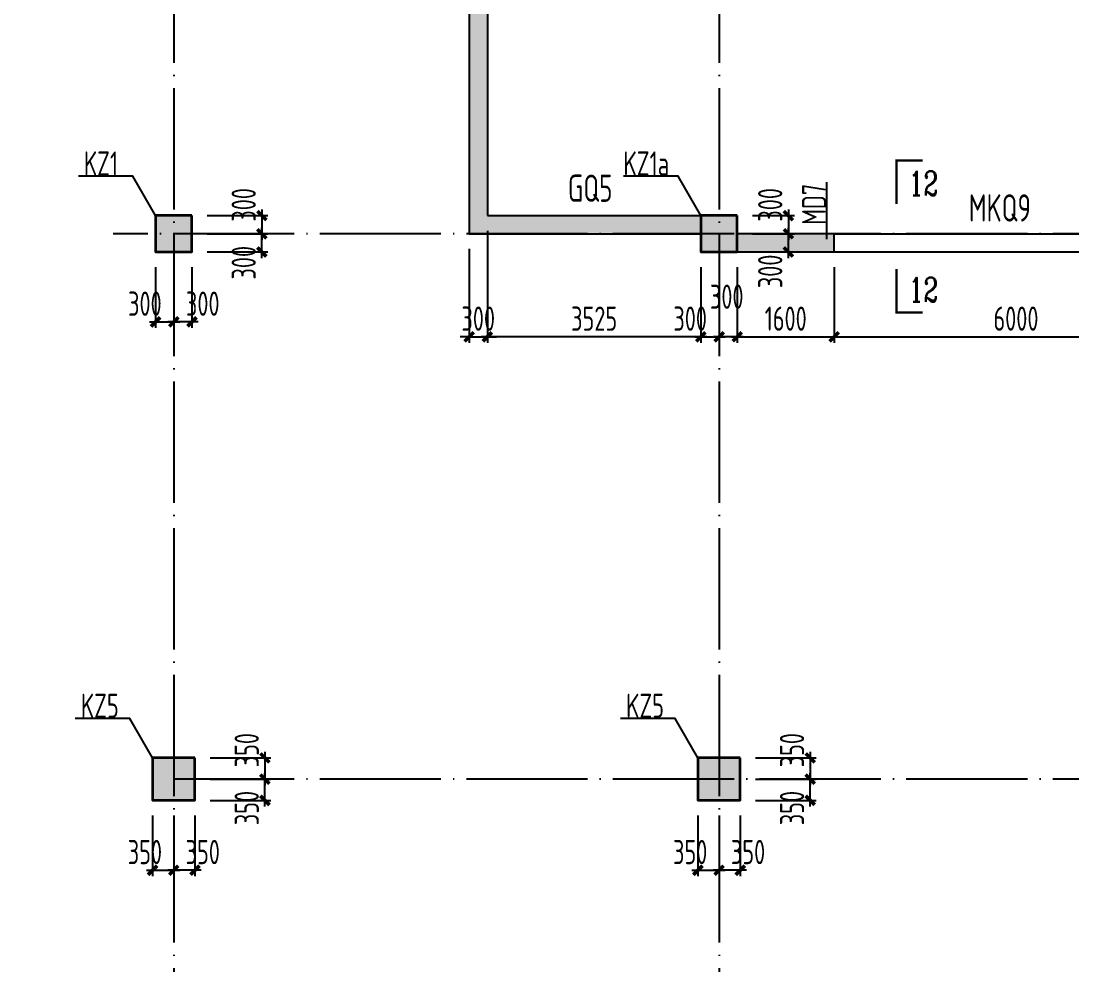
# Model space of a CAD drawing. Extents: x -502255 to 1362592, y -400300 to 332622.
# Drawn here: x 237937 to 255283, y -194897 to -179318 of the extents above; entities that cross this region are included whole.
import ezdxf
from ezdxf.enums import TextEntityAlignment as Align

# ---------------------------------------------------------------- set-up
doc = ezdxf.new("R2010")
doc.units = 0
doc.header["$LTSCALE"] = 1000
doc.header["$MEASUREMENT"] = 0
doc.linetypes.add('DOTE', pattern=[2.42, 2, -0.2, 0.02, -0.2])
for name, color, linetype in [('DIM', 3, 'Continuous'), ('HATCH', 253, 'Continuous'), ('PUB_TEXT', 7, 'Continuous'), ('RF-QT', 30, 'Continuous'), ('S-DOTE', 8, 'DOTE'), ('TEXT', 53, 'Continuous'), ('柱编号', 7, 'Continuous')]:
    doc.layers.add(name, color=color, linetype=linetype)
doc.layers.add('砼柱', color=2, linetype='Continuous', lineweight=35)
doc.styles.add('_TCH_LABEL', font='COMPLEX', dxfattribs={"bigfont": 'GBCBIG'})
doc.styles.get("Standard").update_dxf_attribs({"font": 'tssdeng2.shx', "width": 0.7, "bigfont": '@@hztxt.shx'})
doc.styles.add('TSSD_Dimension', font='tssdeng.shx', dxfattribs={"width": 0.7, "bigfont": 'Tssdchn.shx'})
doc.styles.add('TSSD_Rein', font='tssdeng2.shx', dxfattribs={"width": 0.7, "bigfont": 'hztxt.shx'})
doc.dimstyles.new('TSSD_100_100', dxfattribs={"dimtxt": 300, "dimasz": 100, "dimexe": 100, "dimexo": 250, "dimgap": 100, "dimtad": 1, "dimdec": 0, "dimzin": 0, "dimdsep": 46, "dimtxsty": 'TSSD_Dimension', "dimblk": 'ARCHTICK', "dimblk1": 'ARCHTICK', "dimblk2": 'ARCHTICK', "dimcen": 0, "dimdle": 100, "dimclrt": 7, "dimadec": 0, "dimazin": 0, "dimtfac": 1, "dimtdec": 0, "dimtix": 1, "dimtmove": 2, "dimatfit": 3, "dimfxl": 1, "dimtolj": 1, "dimtzin": 0, "dimarcsym": 0})

# ---------------------------------------------------------------- blocks, each defined once
blk = doc.blocks.new('墙体')
at = {"layer": 'HATCH'}
for points in [[(355361, 201251), (350486, 201251), (350486, 200951), (355061, 200951), (355061, 192701), (358886, 192701), (358886, 193001), (355361, 193001)], [(361086, 192701), (359486, 192701), (359486, 192401), (361086, 192401)]]:
    blk.add_hatch(color=256, dxfattribs=at).paths.add_polyline_path(points)
for p, q in [((361086, 192701), (367086, 192701)), ((361086, 192401), (367086, 192401))]:
    blk.add_line(p, q)
at = {"layer": 'RF-QT'}
for p, q in [((355361, 201251), (355361, 193001)), ((355061, 200951), (355061, 192701)), ((355361, 193001), (358886, 193001)), ((355061, 192701), (358886, 192701)), ((361086, 192701), (359486, 192701)), ((361086, 192401), (361086, 192701)), ((359486, 192401), (361086, 192401))]:
    blk.add_line(p, q, dxfattribs=at)
blk = doc.blocks.new('dsadasd')
at = {"layer": 'S-DOTE', "color": 8, "linetype": 'DOTE'}
for p, q in [((1027054.9, 259031.5), (1027054.9, 84926.2)), ((1036054.9, 259031.5), (1036054.9, 84926.2)), ((1154883.8, 150150.4), (1026054.9, 150150.4)), ((1154883.8, 141150.4), (1027054.9, 141150.4))]:
    blk.add_line(p, q, dxfattribs=at)
blk = doc.blocks.new('柱子')
at = {"layer": 'HATCH'}
h = blk.add_hatch(color=256, dxfattribs=at)
h.paths.add_polyline_path([(-262416, 41136), (-262862, 41538), (-263263, 41092), (-262817, 40690)])
h.paths.add_polyline_path([(-238920, 61533), (-239120, 61879), (-239639, 61578), (-239439, 61232)])
h.paths.add_polyline_path([(-243433, 68363), (-244033, 68363), (-244033, 67763), (-243433, 67763)])
h.paths.add_polyline_path([(-321933, 49592), (-322533, 49592), (-322533, 48992), (-321933, 48992)])
h.paths.add_polyline_path([(-285933, 73117), (-286533, 73117), (-286533, 72517), (-285933, 72517)])
h.paths.add_polyline_path([(-294933, 73117), (-295533, 73117), (-295533, 72517), (-294933, 72517)])
h.paths.add_polyline_path([(-333208, 67742), (-333808, 67742), (-333808, 67142), (-333208, 67142)])
h.paths.add_polyline_path([(-333208, 58592), (-333808, 58592), (-333808, 57992), (-333208, 57992)])
h.paths.add_polyline_path([(-333408, 49592), (-333808, 49592), (-333808, 48992), (-333408, 48992)])
h.paths.add_polyline_path([(-333408, 40592), (-333808, 40592), (-333808, 39992), (-333408, 39992)])
h.paths.add_polyline_path([(-333408, 31592), (-333808, 31592), (-333808, 30992), (-333408, 30992)])
h.paths.add_polyline_path([(-333408, 22592), (-333808, 22592), (-333808, 21992), (-333408, 21992)])
h.paths.add_polyline_path([(-295895, 4403), (-296341, 4804), (-296742, 4358), (-296296, 3957)])
h.paths.add_polyline_path([(-301646, 9582), (-302092, 9983), (-302494, 9537), (-302048, 9136)])
h.paths.add_polyline_path([(-288421, 5680), (-288718, 5947), (-289119, 5501), (-288822, 5234)])
h.paths.add_polyline_path([(-232033, 80342), (-232033, 79742), (-231633, 79742), (-231633, 80342)])
h.paths.add_polyline_path([(-232033, 89342), (-232033, 88742), (-231633, 88742), (-231633, 89342)])
h.paths.add_polyline_path([(-232033, 98342), (-232033, 97742), (-231633, 97742), (-231633, 98342)])
h.paths.add_polyline_path([(-232033, 107342), (-232033, 106742), (-231633, 106742), (-231633, 107342)])
h.paths.add_polyline_path([(-232033, 125342), (-232033, 124742), (-231633, 124742), (-231633, 125342)])
h.paths.add_polyline_path([(-232033, 138042), (-232033, 137442), (-231633, 137442), (-231633, 138042)])
h.paths.add_polyline_path([(-236533, 143042), (-237133, 143042), (-237133, 142642), (-236533, 142642)])
h.paths.add_polyline_path([(-243433, 143042), (-244033, 143042), (-244033, 142642), (-243433, 142642)])
h.paths.add_polyline_path([(-303933, 143042), (-304533, 143042), (-304533, 142642), (-303933, 142642)])
h.paths.add_polyline_path([(-294933, 143042), (-295533, 143042), (-295533, 142642), (-294933, 142642)])
h.paths.add_polyline_path([(-285933, 143042), (-286533, 143042), (-286533, 142642), (-285933, 142642)])
h.paths.add_polyline_path([(-279433, 143042), (-280033, 143042), (-280033, 142642), (-279433, 142642)])
h.paths.add_polyline_path([(-270433, 143042), (-271033, 143042), (-271033, 142642), (-270433, 142642)])
h.paths.add_polyline_path([(-261433, 143042), (-262033, 143042), (-262033, 142642), (-261433, 142642)])
h.paths.add_polyline_path([(-252433, 143042), (-253033, 143042), (-253033, 142642), (-252433, 142642)])
h.paths.add_polyline_path([(-253633, 59642), (-254233, 59642), (-254233, 59042), (-253633, 59042)])
h.paths.add_polyline_path([(-230470, 77078), (-231131, 76628), (-230793, 76132), (-230132, 76583)])
h.paths.add_polyline_path([(-226246, 70881), (-226907, 70430), (-226569, 69935), (-225908, 70385)])
h.paths.add_polyline_path([(-233270, 66094), (-233931, 65643), (-233593, 65147), (-232932, 65598)])
h.paths.add_polyline_path([(-237239, 71739), (-237577, 72235), (-238072, 71897), (-237734, 71401)])
h.paths.add_polyline_path([(-248854, 50396), (-249227, 50865), (-249697, 50491), (-249323, 50022)])
h.paths.add_polyline_path([(-329383, 112592), (-329983, 112592), (-329983, 111992), (-329383, 111992)])
h.paths.add_polyline_path([(-329383, 121592), (-329983, 121592), (-329983, 120992), (-329383, 120992)])
h.paths.add_polyline_path([(-270333, 50442), (-271133, 50442), (-271133, 49642), (-270333, 49642)])
h.paths.add_polyline_path([(-243433, 59342), (-244033, 59342), (-244033, 58742), (-243433, 58742)])
h.paths.add_polyline_path([(-329383, 67592), (-329983, 67592), (-329983, 66992), (-329383, 66992)])
h.paths.add_polyline_path([(-248833, 59342), (-249433, 59342), (-249433, 58742), (-248833, 58742)])
h.paths.add_polyline_path([(-248833, 68042), (-249433, 68042), (-249433, 67442), (-248833, 67442)])
h.paths.add_polyline_path([(-312883, -4358), (-313583, -4358), (-313583, -5058), (-312883, -5058)])
h.paths.add_polyline_path([(-297883, 14392), (-298583, 14392), (-298583, 13692), (-297883, 13692)])
h.paths.add_polyline_path([(-303883, 7392), (-304583, 7392), (-304583, 6692), (-303883, 6692)])
h.paths.add_polyline_path([(-253933, 68342), (-254533, 68342), (-254533, 67742), (-253933, 67742)])
h.paths.add_polyline_path([(-280122, 21621), (-279720, 22067), (-280166, 22469), (-280568, 22023)])
h.paths.add_polyline_path([(-285672, 15383), (-286192, 15851), (-286661, 15331), (-286140, 14862)])
h.paths.add_polyline_path([(-298188, 1556), (-297787, 2002), (-298233, 2404), (-298634, 1958)])
h.paths.add_polyline_path([(-310233, -11820), (-309831, -11374), (-310277, -10973), (-310679, -11419)])
h.paths.add_polyline_path([(-304259, -4214), (-304727, -4734), (-304207, -5203), (-303738, -4682)])
h.paths.add_polyline_path([(-291694, 8694), (-292214, 9163), (-292683, 8642), (-292163, 8174)])
h.paths.add_polyline_path([(-285883, 23392), (-286583, 23392), (-286583, 22692), (-285883, 22692)])
h.paths.add_polyline_path([(-294808, 23467), (-295658, 23467), (-295658, 22617), (-294808, 22617)])
h.paths.add_polyline_path([(-275773, 26452), (-275371, 26898), (-275817, 27299), (-276218, 26853)])
h.paths.add_polyline_path([(-279433, 32342), (-280033, 32342), (-280033, 31742), (-279433, 31742)])
h.paths.add_polyline_path([(-285883, 32392), (-286583, 32392), (-286583, 31692), (-285883, 31692)])
h.paths.add_polyline_path([(-294883, 32392), (-295583, 32392), (-295583, 31692), (-294883, 31692)])
h.paths.add_polyline_path([(-270433, 41342), (-271033, 41342), (-271033, 40742), (-270433, 40742)])
h.paths.add_polyline_path([(-279433, 41342), (-280033, 41342), (-280033, 40742), (-279433, 40742)])
h.paths.add_polyline_path([(-243433, 71342), (-244033, 71342), (-244033, 70742), (-243433, 70742)])
h.paths.add_polyline_path([(-282758, 59517), (-283708, 59517), (-283708, 58567), (-282758, 58567)])
h.paths.add_polyline_path([(-352783, -4408), (-353383, -4408), (-353383, -5008), (-352783, -5008)])
h.paths.add_polyline_path([(-352783, 58592), (-353383, 58592), (-353383, 57992), (-352783, 57992)])
h.paths.add_polyline_path([(-279308, 129117), (-280158, 129117), (-280158, 128267), (-279308, 128267)])
h.paths.add_polyline_path([(-232683, 129292), (-233783, 129292), (-233783, 128192), (-232683, 128192)])
h.paths.add_polyline_path([(-243183, 129167), (-244283, 129167), (-244283, 128317), (-243183, 128317)])
h.paths.add_polyline_path([(-252308, 129167), (-253158, 129167), (-253158, 128317), (-252308, 128317)])
h.paths.add_polyline_path([(-261308, 129167), (-262158, 129167), (-262158, 128317), (-261308, 128317)])
h.paths.add_polyline_path([(-270308, 129167), (-271158, 129167), (-271158, 128317), (-270308, 128317)])
h.paths.add_polyline_path([(-270258, 77517), (-271208, 77517), (-271208, 76567), (-270258, 76567)])
h.paths.add_polyline_path([(-285933, 59342), (-286533, 59342), (-286533, 58742), (-285933, 58742)])
h.paths.add_polyline_path([(-294758, 59517), (-295708, 59517), (-295708, 58567), (-294758, 58567)])
h.paths.add_polyline_path([(-321758, 59517), (-322708, 59517), (-322708, 58567), (-321758, 58567)])
h.paths.add_polyline_path([(-312758, 59517), (-313708, 59517), (-313708, 58567), (-312758, 58567)])
h.paths.add_polyline_path([(-303758, 59517), (-304708, 59517), (-304708, 58567), (-303758, 58567)])
h.paths.add_polyline_path([(-352658, -13283), (-353508, -13283), (-353508, -14133), (-352658, -14133)])
h.paths.add_polyline_path([(-352658, 4717), (-353508, 4717), (-353508, 3867), (-352658, 3867)])
h.paths.add_polyline_path([(-352658, 13717), (-353508, 13717), (-353508, 12867), (-352658, 12867)])
h.paths.add_polyline_path([(-352658, 22717), (-353508, 22717), (-353508, 21867), (-352658, 21867)])
h.paths.add_polyline_path([(-352658, 31717), (-353508, 31717), (-353508, 30867), (-352658, 30867)])
h.paths.add_polyline_path([(-352658, 40717), (-353508, 40717), (-353508, 39867), (-352658, 39867)])
h.paths.add_polyline_path([(-352658, 49717), (-353508, 49717), (-353508, 48867), (-352658, 48867)])
h.paths.add_polyline_path([(-352608, 67767), (-353558, 67767), (-353558, 66817), (-352608, 66817)])
h.paths.add_polyline_path([(-279258, 68517), (-280208, 68517), (-280208, 67567), (-279258, 67567)])
h.paths.add_polyline_path([(-285758, 68517), (-286708, 68517), (-286708, 67567), (-285758, 67567)])
h.paths.add_polyline_path([(-294758, 68517), (-295708, 68517), (-295708, 67567), (-294758, 67567)])
h.paths.add_polyline_path([(-303758, 71517), (-304708, 71517), (-304708, 70567), (-303758, 70567)])
h.paths.add_polyline_path([(-312758, 71517), (-313708, 71517), (-313708, 70567), (-312758, 70567)])
h.paths.add_polyline_path([(-321758, 71517), (-322708, 71517), (-322708, 70567), (-321758, 70567)])
h.paths.add_polyline_path([(-352658, 76717), (-353508, 76717), (-353508, 75867), (-352658, 75867)])
h.paths.add_polyline_path([(-279308, 80467), (-280158, 80467), (-280158, 79617), (-279308, 79617)])
h.paths.add_polyline_path([(-285758, 80517), (-286708, 80517), (-286708, 79567), (-285758, 79567)])
h.paths.add_polyline_path([(-294758, 80517), (-295708, 80517), (-295708, 79567), (-294758, 79567)])
h.paths.add_polyline_path([(-303758, 80517), (-304708, 80517), (-304708, 79567), (-303758, 79567)])
h.paths.add_polyline_path([(-312758, 80517), (-313708, 80517), (-313708, 79567), (-312758, 79567)])
h.paths.add_polyline_path([(-321758, 80517), (-322708, 80517), (-322708, 79567), (-321758, 79567)])
h.paths.add_polyline_path([(-352658, 85717), (-353508, 85717), (-353508, 84867), (-352658, 84867)])
h.paths.add_polyline_path([(-261308, 86467), (-262158, 86467), (-262158, 85617), (-261308, 85617)])
h.paths.add_polyline_path([(-270308, 86467), (-271158, 86467), (-271158, 85617), (-270308, 85617)])
h.paths.add_polyline_path([(-279308, 89467), (-280158, 89467), (-280158, 88617), (-279308, 88617)])
h.paths.add_polyline_path([(-285808, 89467), (-286658, 89467), (-286658, 88617), (-285808, 88617)])
h.paths.add_polyline_path([(-294808, 89467), (-295658, 89467), (-295658, 88617), (-294808, 88617)])
h.paths.add_polyline_path([(-303808, 89467), (-304658, 89467), (-304658, 88617), (-303808, 88617)])
h.paths.add_polyline_path([(-312758, 89517), (-313708, 89517), (-313708, 88567), (-312758, 88567)])
h.paths.add_polyline_path([(-321758, 89517), (-322708, 89517), (-322708, 88567), (-321758, 88567)])
h.paths.add_polyline_path([(-253583, 92092), (-254483, 92092), (-254483, 91192), (-253583, 91192)])
h.paths.add_polyline_path([(-352658, 94717), (-353508, 94717), (-353508, 93867), (-352658, 93867)])
h.paths.add_polyline_path([(-261308, 98467), (-262158, 98467), (-262158, 97617), (-261308, 97617)])
h.paths.add_polyline_path([(-270308, 98467), (-271158, 98467), (-271158, 97617), (-270308, 97617)])
h.paths.add_polyline_path([(-279308, 98467), (-280158, 98467), (-280158, 97617), (-279308, 97617)])
h.paths.add_polyline_path([(-285808, 98467), (-286658, 98467), (-286658, 97617), (-285808, 97617)])
h.paths.add_polyline_path([(-303808, 98467), (-304658, 98467), (-304658, 97617), (-303808, 97617)])
h.paths.add_polyline_path([(-312758, 98517), (-313708, 98517), (-313708, 97567), (-312758, 97567)])
h.paths.add_polyline_path([(-321758, 98517), (-322708, 98517), (-322708, 97567), (-321758, 97567)])
h.paths.add_polyline_path([(-352658, 103717), (-353508, 103717), (-353508, 102867), (-352658, 102867)])
h.paths.add_polyline_path([(-243183, 107592), (-244283, 107592), (-244283, 106492), (-243183, 106492)])
h.paths.add_polyline_path([(-252308, 107467), (-253158, 107467), (-253158, 106617), (-252308, 106617)])
h.paths.add_polyline_path([(-261308, 107467), (-262158, 107467), (-262158, 106617), (-261308, 106617)])
h.paths.add_polyline_path([(-270308, 107467), (-271158, 107467), (-271158, 106617), (-270308, 106617)])
h.paths.add_polyline_path([(-279308, 107467), (-280158, 107467), (-280158, 106617), (-279308, 106617)])
h.paths.add_polyline_path([(-285808, 107467), (-286658, 107467), (-286658, 106617), (-285808, 106617)])
h.paths.add_polyline_path([(-294808, 107467), (-295658, 107467), (-295658, 106617), (-294808, 106617)])
h.paths.add_polyline_path([(-303808, 107467), (-304658, 107467), (-304658, 106617), (-303808, 106617)])
h.paths.add_polyline_path([(-312808, 107467), (-313658, 107467), (-313658, 106617), (-312808, 106617)])
h.paths.add_polyline_path([(-321683, 107467), (-322783, 107467), (-322783, 106617), (-321683, 106617)])
h.paths.add_polyline_path([(-352658, 112717), (-353508, 112717), (-353508, 111867), (-352658, 111867)])
h.paths.add_polyline_path([(-232683, 116592), (-233783, 116592), (-233783, 115492), (-232683, 115492)])
h.paths.add_polyline_path([(-243208, 116567), (-244258, 116567), (-244258, 115517), (-243208, 115517)])
h.paths.add_polyline_path([(-279308, 116467), (-280158, 116467), (-280158, 115617), (-279308, 115617)])
h.paths.add_polyline_path([(-285808, 116467), (-286658, 116467), (-286658, 115617), (-285808, 115617)])
h.paths.add_polyline_path([(-294808, 116467), (-295658, 116467), (-295658, 115617), (-294808, 115617)])
h.paths.add_polyline_path([(-303808, 116467), (-304658, 116467), (-304658, 115617), (-303808, 115617)])
h.paths.add_polyline_path([(-312808, 116467), (-313658, 116467), (-313658, 115617), (-312808, 115617)])
h.paths.add_polyline_path([(-321758, 116517), (-322708, 116517), (-322708, 115567), (-321758, 115567)])
h.paths.add_polyline_path([(-352658, 121717), (-353508, 121717), (-353508, 120867), (-352658, 120867)])
h.paths.add_polyline_path([(-279308, 125467), (-280158, 125467), (-280158, 124617), (-279308, 124617)])
h.paths.add_polyline_path([(-285808, 125467), (-286658, 125467), (-286658, 124617), (-285808, 124617)])
h.paths.add_polyline_path([(-295658, 125592), (-295658, 124492), (-294808, 124492), (-294808, 125592)])
h.paths.add_polyline_path([(-303808, 125467), (-304658, 125467), (-304658, 124617), (-303808, 124617)])
h.paths.add_polyline_path([(-312808, 125467), (-313658, 125467), (-313658, 124617), (-312808, 124617)])
h.paths.add_polyline_path([(-321783, 125492), (-322683, 125492), (-322683, 124592), (-321783, 124592)])
h.paths.add_polyline_path([(-352558, 130817), (-353608, 130817), (-353608, 129767), (-352558, 129767)])
h.paths.add_polyline_path([(-329383, -13408), (-329983, -13408), (-329983, -14008), (-329383, -14008)])
h.paths.add_polyline_path([(-337183, -13408), (-337783, -13408), (-337783, -14008), (-337183, -14008)])
h.paths.add_polyline_path([(-344983, -13408), (-345583, -13408), (-345583, -14008), (-344983, -14008)])
h.paths.add_polyline_path([(-321933, -13408), (-322533, -13408), (-322533, -14008), (-321933, -14008)])
h.paths.add_polyline_path([(-329383, -4408), (-329983, -4408), (-329983, -5008), (-329383, -5008)])
h.paths.add_polyline_path([(-337183, -4408), (-337783, -4408), (-337783, -5008), (-337183, -5008)])
h.paths.add_polyline_path([(-344983, -4408), (-345583, -4408), (-345583, -5008), (-344983, -5008)])
h.paths.add_polyline_path([(-321883, -4358), (-322583, -4358), (-322583, -5058), (-321883, -5058)])
h.paths.add_polyline_path([(-329383, 4592), (-329983, 4592), (-329983, 3992), (-329383, 3992)])
h.paths.add_polyline_path([(-337183, 4592), (-337783, 4592), (-337783, 3992), (-337183, 3992)])
h.paths.add_polyline_path([(-344983, 4592), (-345583, 4592), (-345583, 3992), (-344983, 3992)])
h.paths.add_polyline_path([(-312883, 5392), (-313583, 5392), (-313583, 4692), (-312883, 4692)])
h.paths.add_polyline_path([(-321933, 5342), (-322533, 5342), (-322533, 4742), (-321933, 4742)])
h.paths.add_polyline_path([(-329383, 14342), (-329983, 14342), (-329983, 13742), (-329383, 13742)])
h.paths.add_polyline_path([(-337183, 13592), (-337783, 13592), (-337783, 12992), (-337183, 12992)])
h.paths.add_polyline_path([(-344983, 13592), (-345583, 13592), (-345583, 12992), (-344983, 12992)])
h.paths.add_polyline_path([(-303933, 14342), (-304533, 14342), (-304533, 13742), (-303933, 13742)])
h.paths.add_polyline_path([(-312933, 14342), (-313533, 14342), (-313533, 13742), (-312933, 13742)])
h.paths.add_polyline_path([(-321933, 14342), (-322533, 14342), (-322533, 13742), (-321933, 13742)])
h.paths.add_polyline_path([(-329383, 22592), (-329983, 22592), (-329983, 21992), (-329383, 21992)])
h.paths.add_polyline_path([(-337183, 22592), (-337783, 22592), (-337783, 21992), (-337183, 21992)])
h.paths.add_polyline_path([(-344983, 22592), (-345583, 22592), (-345583, 21992), (-344983, 21992)])
h.paths.add_polyline_path([(-303883, 23392), (-304583, 23392), (-304583, 22692), (-303883, 22692)])
h.paths.add_polyline_path([(-312883, 23392), (-313583, 23392), (-313583, 22692), (-312883, 22692)])
h.paths.add_polyline_path([(-321883, 23392), (-322583, 23392), (-322583, 22692), (-321883, 22692)])
h.paths.add_polyline_path([(-329383, 31592), (-329983, 31592), (-329983, 30992), (-329383, 30992)])
h.paths.add_polyline_path([(-337183, 31592), (-337783, 31592), (-337783, 30992), (-337183, 30992)])
h.paths.add_polyline_path([(-344983, 31592), (-345583, 31592), (-345583, 30992), (-344983, 30992)])
h.paths.add_polyline_path([(-303883, 32392), (-304583, 32392), (-304583, 31692), (-303883, 31692)])
h.paths.add_polyline_path([(-312883, 32392), (-313583, 32392), (-313583, 31692), (-312883, 31692)])
h.paths.add_polyline_path([(-321883, 32392), (-322583, 32392), (-322583, 31692), (-321883, 31692)])
h.paths.add_polyline_path([(-329383, 40592), (-329983, 40592), (-329983, 39992), (-329383, 39992)])
h.paths.add_polyline_path([(-337183, 40592), (-337783, 40592), (-337783, 39992), (-337183, 39992)])
h.paths.add_polyline_path([(-344983, 40592), (-345583, 40592), (-345583, 39992), (-344983, 39992)])
h.paths.add_polyline_path([(-285933, 41342), (-286533, 41342), (-286533, 40742), (-285933, 40742)])
h.paths.add_polyline_path([(-294933, 41342), (-295533, 41342), (-295533, 40742), (-294933, 40742)])
h.paths.add_polyline_path([(-303933, 41342), (-304533, 41342), (-304533, 40742), (-303933, 40742)])
h.paths.add_polyline_path([(-312933, 41342), (-313533, 41342), (-313533, 40742), (-312933, 40742)])
h.paths.add_polyline_path([(-321933, 41342), (-322533, 41342), (-322533, 40742), (-321933, 40742)])
h.paths.add_polyline_path([(-329383, 49592), (-329983, 49592), (-329983, 48992), (-329383, 48992)])
h.paths.add_polyline_path([(-337183, 49592), (-337783, 49592), (-337783, 48992), (-337183, 48992)])
h.paths.add_polyline_path([(-344983, 49592), (-345583, 49592), (-345583, 48992), (-344983, 48992)])
h.paths.add_polyline_path([(-261333, 50442), (-262133, 50442), (-262133, 49642), (-261333, 49642)])
h.paths.add_polyline_path([(-279333, 50442), (-280133, 50442), (-280133, 49642), (-279333, 49642)])
h.paths.add_polyline_path([(-285933, 50342), (-286533, 50342), (-286533, 49742), (-285933, 49742)])
h.paths.add_polyline_path([(-294883, 50392), (-295583, 50392), (-295583, 49692), (-294883, 49692)])
h.paths.add_polyline_path([(-303883, 50392), (-304583, 50392), (-304583, 49692), (-303883, 49692)])
h.paths.add_polyline_path([(-312883, 50392), (-313583, 50392), (-313583, 49692), (-312883, 49692)])
h.paths.add_polyline_path([(-321883, 50392), (-322583, 50392), (-322583, 49692), (-321883, 49692)])
h.paths.add_polyline_path([(-329383, 58592), (-329983, 58592), (-329983, 57992), (-329383, 57992)])
h.paths.add_polyline_path([(-337183, 58592), (-337783, 58592), (-337783, 57992), (-337183, 57992)])
h.paths.add_polyline_path([(-344983, 58592), (-345583, 58592), (-345583, 57992), (-344983, 57992)])
h.paths.add_polyline_path([(-261333, 59442), (-262133, 59442), (-262133, 58642), (-261333, 58642)])
h.paths.add_polyline_path([(-270233, 59442), (-271133, 59442), (-271133, 58542), (-270233, 58542)])
h.paths.add_polyline_path([(-279333, 59442), (-280133, 59442), (-280133, 58642), (-279333, 58642)])
h.paths.add_polyline_path([(-337183, 67592), (-337783, 67592), (-337783, 66992), (-337183, 66992)])
h.paths.add_polyline_path([(-344983, 67592), (-345583, 67592), (-345583, 66992), (-344983, 66992)])
h.paths.add_polyline_path([(-261333, 68442), (-262133, 68442), (-262133, 67642), (-261333, 67642)])
h.paths.add_polyline_path([(-270333, 68442), (-271133, 68442), (-271133, 67642), (-270333, 67642)])
h.paths.add_polyline_path([(-261433, 71342), (-262033, 71342), (-262033, 70742), (-261433, 70742)])
h.paths.add_polyline_path([(-270433, 71342), (-271033, 71342), (-271033, 70742), (-270433, 70742)])
h.paths.add_polyline_path([(-279433, 71342), (-280033, 71342), (-280033, 70742), (-279433, 70742)])
h.paths.add_polyline_path([(-285933, 71342), (-286533, 71342), (-286533, 70742), (-285933, 70742)])
h.paths.add_polyline_path([(-332683, 80342), (-333283, 80342), (-333283, 79742), (-332683, 79742)])
h.paths.add_polyline_path([(-337183, 76592), (-337783, 76592), (-337783, 75992), (-337183, 75992)])
h.paths.add_polyline_path([(-344983, 76592), (-345583, 76592), (-345583, 75992), (-344983, 75992)])
h.paths.add_polyline_path([(-236533, 80342), (-237133, 80342), (-237133, 79742), (-236533, 79742)])
h.paths.add_polyline_path([(-243333, 80342), (-244033, 80342), (-244033, 79642), (-243333, 79642)])
h.paths.add_polyline_path([(-254233, 80342), (-254933, 80342), (-254933, 79642), (-254233, 79642)])
h.paths.add_polyline_path([(-261433, 80342), (-262033, 80342), (-262033, 79742), (-261433, 79742)])
h.paths.add_polyline_path([(-270433, 80342), (-271033, 80342), (-271033, 79742), (-270433, 79742)])
h.paths.add_polyline_path([(-332683, 89342), (-333283, 89342), (-333283, 88742), (-332683, 88742)])
h.paths.add_polyline_path([(-337183, 85592), (-337783, 85592), (-337783, 84992), (-337183, 84992)])
h.paths.add_polyline_path([(-344983, 85592), (-345583, 85592), (-345583, 84992), (-344983, 84992)])
h.paths.add_polyline_path([(-236533, 89342), (-237133, 89342), (-237133, 88742), (-236533, 88742)])
h.paths.add_polyline_path([(-243383, 89392), (-244083, 89392), (-244083, 88692), (-243383, 88692)])
h.paths.add_polyline_path([(-253883, 89392), (-254583, 89392), (-254583, 88692), (-253883, 88692)])
h.paths.add_polyline_path([(-332683, 98342), (-333283, 98342), (-333283, 97742), (-332683, 97742)])
h.paths.add_polyline_path([(-337183, 94592), (-337783, 94592), (-337783, 93992), (-337183, 93992)])
h.paths.add_polyline_path([(-344983, 94592), (-345583, 94592), (-345583, 93992), (-344983, 93992)])
h.paths.add_polyline_path([(-236533, 98342), (-237133, 98342), (-237133, 97742), (-236533, 97742)])
h.paths.add_polyline_path([(-243383, 98392), (-244083, 98392), (-244083, 97692), (-243383, 97692)])
h.paths.add_polyline_path([(-252183, 98467), (-253283, 98467), (-253283, 97617), (-252183, 97617)])
h.paths.add_polyline_path([(-294933, 98466), (-295533, 98466), (-295533, 97741), (-294933, 97741)])
h.paths.add_polyline_path([(-332683, 107342), (-333283, 107342), (-333283, 106742), (-332683, 106742)])
h.paths.add_polyline_path([(-337183, 103592), (-337783, 103592), (-337783, 102992), (-337183, 102992)])
h.paths.add_polyline_path([(-344983, 103592), (-345583, 103592), (-345583, 102992), (-344983, 102992)])
h.paths.add_polyline_path([(-236533, 107342), (-237133, 107342), (-237133, 106742), (-236533, 106742)])
h.paths.add_polyline_path([(-337183, 112592), (-337783, 112592), (-337783, 111992), (-337183, 111992)])
h.paths.add_polyline_path([(-344983, 112592), (-345583, 112592), (-345583, 111992), (-344983, 111992)])
h.paths.add_polyline_path([(-236533, 116342), (-237133, 116342), (-237133, 115742), (-236533, 115742)])
h.paths.add_polyline_path([(-252308, 116467), (-253158, 116467), (-253158, 115617), (-252308, 115617)])
h.paths.add_polyline_path([(-261308, 116467), (-262158, 116467), (-262158, 115617), (-261308, 115617)])
h.paths.add_polyline_path([(-270308, 116467), (-271158, 116467), (-271158, 115617), (-270308, 115617)])
h.paths.add_polyline_path([(-337183, 121592), (-337783, 121592), (-337783, 120992), (-337183, 120992)])
h.paths.add_polyline_path([(-344983, 121592), (-345583, 121592), (-345583, 120992), (-344983, 120992)])
h.paths.add_polyline_path([(-236533, 125342), (-237133, 125342), (-237133, 124742), (-236533, 124742)])
h.paths.add_polyline_path([(-243433, 125342), (-244033, 125342), (-244033, 124742), (-243433, 124742)])
h.paths.add_polyline_path([(-252433, 125342), (-253033, 125342), (-253033, 124742), (-252433, 124742)])
h.paths.add_polyline_path([(-261433, 125342), (-262033, 125342), (-262033, 124742), (-261433, 124742)])
h.paths.add_polyline_path([(-270433, 125342), (-271033, 125342), (-271033, 124742), (-270433, 124742)])
h.paths.add_polyline_path([(-236533, 129042), (-237133, 129042), (-237133, 128442), (-236533, 128442)])
h.paths.add_polyline_path([(-285933, 129042), (-286533, 129042), (-286533, 128442), (-285933, 128442)])
h.paths.add_polyline_path([(-294933, 129042), (-295533, 129042), (-295533, 128442), (-294933, 128442)])
h.paths.add_polyline_path([(-303933, 129042), (-304533, 129042), (-304533, 128442), (-303933, 128442)])
h.paths.add_polyline_path([(-312933, 129042), (-313533, 129042), (-313533, 128442), (-312933, 128442)])
h.paths.add_polyline_path([(-321933, 129042), (-322533, 129042), (-322533, 128442), (-321933, 128442)])
h.paths.add_polyline_path([(-329383, 130592), (-329983, 130592), (-329983, 129992), (-329383, 129992)])
h.paths.add_polyline_path([(-337183, 130592), (-337783, 130592), (-337783, 129992), (-337183, 129992)])
h.paths.add_polyline_path([(-344983, 130592), (-345583, 130592), (-345583, 129992), (-344983, 129992)])
h.paths.add_polyline_path([(-236533, 138042), (-237133, 138042), (-237133, 137442), (-236533, 137442)])
h.paths.add_polyline_path([(-243433, 138042), (-244033, 138042), (-244033, 137442), (-243433, 137442)])
h.paths.add_polyline_path([(-252433, 138042), (-253033, 138042), (-253033, 137442), (-252433, 137442)])
h.paths.add_polyline_path([(-261433, 138042), (-262033, 138042), (-262033, 137442), (-261433, 137442)])
h.paths.add_polyline_path([(-270433, 138042), (-271033, 138042), (-271033, 137442), (-270433, 137442)])
h.paths.add_polyline_path([(-279433, 138042), (-280033, 138042), (-280033, 137442), (-279433, 137442)])
h.paths.add_polyline_path([(-285933, 138042), (-286533, 138042), (-286533, 137442), (-285933, 137442)])
h.paths.add_polyline_path([(-294933, 138042), (-295533, 138042), (-295533, 137442), (-294933, 137442)])
h.paths.add_polyline_path([(-303933, 138042), (-304533, 138042), (-304533, 137442), (-303933, 137442)])
h.paths.add_polyline_path([(-312933, 138042), (-313533, 138042), (-313533, 137442), (-312933, 137442)])
h.paths.add_polyline_path([(-321933, 138042), (-322533, 138042), (-322533, 137442), (-321933, 137442)])
h.paths.add_polyline_path([(-329383, 138042), (-329983, 138042), (-329983, 137442), (-329383, 137442)])
h.paths.add_polyline_path([(-337183, 138042), (-337783, 138042), (-337783, 137442), (-337183, 137442)])
h.paths.add_polyline_path([(-344983, 138042), (-345583, 138042), (-345583, 137442), (-344983, 137442)])
h.paths.add_polyline_path([(-352783, 138042), (-353383, 138042), (-353383, 137442), (-352783, 137442)])
at = {"layer": '砼柱', "lineweight": 35}
for points in [[(-321933, 41342), (-322533, 41342), (-322533, 40742), (-321933, 40742)], [(-312933, 41342), (-313533, 41342), (-313533, 40742), (-312933, 40742)], [(-321883, 32392), (-322583, 32392), (-322583, 31692), (-321883, 31692)], [(-312883, 32392), (-313583, 32392), (-313583, 31692), (-312883, 31692)]]:
    blk.add_lwpolyline(points, close=True, dxfattribs=at)
blk = doc.blocks.new('_ArchTick')
at = {"color": 0, "linetype": 'ByBlock', "const_width": 0.4}
blk.add_lwpolyline([(-0.5, -0.5), (0.5, 0.5)], dxfattribs=at)
blk = doc.blocks.new('*D327')
at = {"layer": 'Defpoints', "color": 0, "transparency": 16777216}
for p in [(240158, -183130), (240458, -183130), (240458, -184283)]:
    blk.add_point(p, dxfattribs=at)
at = {"layer": 'DIM', "color": 0, "lineweight": -2, "transparency": 16777216}
for p, q in [((240158, -183380), (240158, -184383)), ((240458, -183380), (240458, -184383)), ((240058, -184283), (240558, -184283))]:
    blk.add_line(p, q, dxfattribs=at)
at = {"layer": 'DIM', "color": 0, "lineweight": -2, "transparency": 16777216, "xscale": 150, "yscale": 150, "zscale": 150, "rotation": 180}
blk.add_blockref('_ArchTick', (240158, -184283), dxfattribs=at)
at = {"layer": 'DIM', "color": 0, "lineweight": -2, "transparency": 16777216, "xscale": 150, "yscale": 150, "zscale": 150}
blk.add_blockref('_ArchTick', (240458, -184283), dxfattribs=at)
at = {"layer": 'DIM', "color": 7, "transparency": 16777216, "insert": (239981, -183983), "char_height": 400, "attachment_point": 5}
blk.add_mtext('\\A1;300', dxfattribs=at)
blk = doc.blocks.new('*D328')
at = {"layer": 'Defpoints', "color": 0, "transparency": 16777216}
for p in [(240458, -183130), (240758, -183130), (240458, -184283)]:
    blk.add_point(p, dxfattribs=at)
at = {"layer": 'DIM', "color": 0, "lineweight": -2, "transparency": 16777216}
for p, q in [((240458, -183380), (240458, -184383)), ((240758, -183380), (240758, -184383)), ((240858, -184283), (240358, -184283))]:
    blk.add_line(p, q, dxfattribs=at)
at = {"layer": 'DIM', "color": 0, "lineweight": -2, "transparency": 16777216, "xscale": 150, "yscale": 150, "zscale": 150, "rotation": 180}
blk.add_blockref('_ArchTick', (240458, -184283), dxfattribs=at)
at = {"layer": 'DIM', "color": 0, "lineweight": -2, "transparency": 16777216, "xscale": 150, "yscale": 150, "zscale": 150}
blk.add_blockref('_ArchTick', (240758, -184283), dxfattribs=at)
at = {"layer": 'DIM', "color": 7, "transparency": 16777216, "insert": (240936, -183983), "char_height": 400, "attachment_point": 5}
blk.add_mtext('\\A1;300', dxfattribs=at)
blk = doc.blocks.new('*D329')
at = {"layer": 'Defpoints', "color": 0, "transparency": 16777216}
for p in [(240758, -182830), (241912, -182830), (240758, -183130)]:
    blk.add_point(p, dxfattribs=at)
at = {"layer": 'DIM', "color": 0, "lineweight": -2, "transparency": 16777216}
for p, q in [((241912, -183230), (241912, -182730)), ((241008, -182830), (242012, -182830)), ((241008, -183130), (242012, -183130))]:
    blk.add_line(p, q, dxfattribs=at)
at = {"layer": 'DIM', "color": 0, "lineweight": -2, "transparency": 16777216, "xscale": 150, "yscale": 150, "zscale": 150}
for p, rotation in [((241912, -182830), 90), ((241912, -183130), 270)]:
    blk.add_blockref('_ArchTick', p, dxfattribs=dict(at, rotation=rotation))
at = {"layer": 'DIM', "color": 7, "transparency": 16777216, "insert": (241612, -183307), "char_height": 400, "attachment_point": 5, "rotation": 90}
blk.add_mtext('\\A1;300', dxfattribs=at)
blk = doc.blocks.new('*D330')
at = {"layer": 'Defpoints', "color": 0, "transparency": 16777216}
for p in [(240758, -182530), (240758, -182830), (241912, -182830)]:
    blk.add_point(p, dxfattribs=at)
at = {"layer": 'DIM', "color": 0, "lineweight": -2, "transparency": 16777216}
for p, q in [((241912, -182430), (241912, -182930)), ((241008, -182530), (242012, -182530)), ((241008, -182830), (242012, -182830))]:
    blk.add_line(p, q, dxfattribs=at)
at = {"layer": 'DIM', "color": 0, "lineweight": -2, "transparency": 16777216, "xscale": 150, "yscale": 150, "zscale": 150}
for p, rotation in [((241912, -182530), 90), ((241912, -182830), 270)]:
    blk.add_blockref('_ArchTick', p, dxfattribs=dict(at, rotation=rotation))
at = {"layer": 'DIM', "color": 7, "transparency": 16777216, "insert": (241612, -182352), "char_height": 400, "attachment_point": 5, "rotation": 90}
blk.add_mtext('\\A1;300', dxfattribs=at)
blk = doc.blocks.new('*D331')
at = {"layer": 'Defpoints', "color": 0, "transparency": 16777216}
for p in [(249158, -183130), (249458, -183130), (249458, -184530)]:
    blk.add_point(p, dxfattribs=at)
at = {"layer": 'DIM', "color": 0, "lineweight": -2, "transparency": 16777216}
for p, q in [((249158, -183380), (249158, -184630)), ((249458, -183380), (249458, -184630)), ((249058, -184530), (249558, -184530))]:
    blk.add_line(p, q, dxfattribs=at)
at = {"layer": 'DIM', "color": 0, "lineweight": -2, "transparency": 16777216, "xscale": 150, "yscale": 150, "zscale": 150, "rotation": 180}
blk.add_blockref('_ArchTick', (249158, -184530), dxfattribs=at)
at = {"layer": 'DIM', "color": 0, "lineweight": -2, "transparency": 16777216, "xscale": 150, "yscale": 150, "zscale": 150}
blk.add_blockref('_ArchTick', (249458, -184530), dxfattribs=at)
at = {"layer": 'DIM', "color": 7, "transparency": 16777216, "insert": (248981, -184230), "char_height": 400, "attachment_point": 5}
blk.add_mtext('\\A1;300', dxfattribs=at)
blk = doc.blocks.new('*D332')
at = {"layer": 'Defpoints', "color": 0, "transparency": 16777216}
for p in [(249458, -183130), (249758, -183130), (249458, -184530)]:
    blk.add_point(p, dxfattribs=at)
at = {"layer": 'DIM', "color": 0, "lineweight": -2, "transparency": 16777216}
for p, q in [((249458, -183380), (249458, -184630)), ((249758, -183380), (249758, -184630)), ((249858, -184530), (249358, -184530))]:
    blk.add_line(p, q, dxfattribs=at)
at = {"layer": 'DIM', "color": 0, "lineweight": -2, "transparency": 16777216, "xscale": 150, "yscale": 150, "zscale": 150, "rotation": 180}
blk.add_blockref('_ArchTick', (249458, -184530), dxfattribs=at)
at = {"layer": 'DIM', "color": 0, "lineweight": -2, "transparency": 16777216, "xscale": 150, "yscale": 150, "zscale": 150}
blk.add_blockref('_ArchTick', (249758, -184530), dxfattribs=at)
at = {"layer": 'DIM', "color": 7, "transparency": 16777216, "insert": (249584, -183868), "char_height": 400, "attachment_point": 5}
blk.add_mtext('\\A1;300', dxfattribs=at)
blk = doc.blocks.new('*D333')
at = {"layer": 'Defpoints', "color": 0, "transparency": 16777216}
for p in [(249758, -182830), (250602, -182830), (249758, -183130)]:
    blk.add_point(p, dxfattribs=at)
at = {"layer": 'DIM', "color": 0, "lineweight": -2, "transparency": 16777216}
for p, q in [((250602, -183230), (250602, -182730)), ((250008, -182830), (250702, -182830)), ((250008, -183130), (250702, -183130))]:
    blk.add_line(p, q, dxfattribs=at)
at = {"layer": 'DIM', "color": 0, "lineweight": -2, "transparency": 16777216, "xscale": 150, "yscale": 150, "zscale": 150}
for p, rotation in [((250602, -182830), 90), ((250602, -183130), 270)]:
    blk.add_blockref('_ArchTick', p, dxfattribs=dict(at, rotation=rotation))
at = {"layer": 'DIM', "color": 7, "transparency": 16777216, "insert": (250302, -183450), "char_height": 400, "attachment_point": 5, "rotation": 90}
blk.add_mtext('\\A1;300', dxfattribs=at)
blk = doc.blocks.new('*D334')
at = {"layer": 'Defpoints', "color": 0, "transparency": 16777216}
for p in [(249758, -182530), (249758, -182830), (250602, -182830)]:
    blk.add_point(p, dxfattribs=at)
at = {"layer": 'DIM', "color": 0, "lineweight": -2, "transparency": 16777216}
for p, q in [((250602, -182430), (250602, -182930)), ((250008, -182530), (250702, -182530)), ((250008, -182830), (250702, -182830))]:
    blk.add_line(p, q, dxfattribs=at)
at = {"layer": 'DIM', "color": 0, "lineweight": -2, "transparency": 16777216, "xscale": 150, "yscale": 150, "zscale": 150}
for p, rotation in [((250602, -182530), 90), ((250602, -182830), 270)]:
    blk.add_blockref('_ArchTick', p, dxfattribs=dict(at, rotation=rotation))
at = {"layer": 'DIM', "color": 7, "transparency": 16777216, "insert": (250302, -182352), "char_height": 400, "attachment_point": 5, "rotation": 90}
blk.add_mtext('\\A1;300', dxfattribs=at)
blk = doc.blocks.new('*D369')
at = {"layer": 'Defpoints', "color": 0, "transparency": 16777216}
for p in [(249108, -192180), (249458, -192180), (249458, -193333)]:
    blk.add_point(p, dxfattribs=at)
at = {"layer": 'DIM', "color": 0, "lineweight": -2, "transparency": 16777216}
for p, q in [((249108, -192430), (249108, -193433)), ((249458, -192430), (249458, -193433)), ((249008, -193333), (249558, -193333))]:
    blk.add_line(p, q, dxfattribs=at)
at = {"layer": 'DIM', "color": 0, "lineweight": -2, "transparency": 16777216, "xscale": 150, "yscale": 150, "zscale": 150, "rotation": 180}
blk.add_blockref('_ArchTick', (249108, -193333), dxfattribs=at)
at = {"layer": 'DIM', "color": 0, "lineweight": -2, "transparency": 16777216, "xscale": 150, "yscale": 150, "zscale": 150}
blk.add_blockref('_ArchTick', (249458, -193333), dxfattribs=at)
at = {"layer": 'DIM', "color": 7, "transparency": 16777216, "insert": (248981, -193033), "char_height": 400, "attachment_point": 5}
blk.add_mtext('\\A1;350', dxfattribs=at)
blk = doc.blocks.new('*D370')
at = {"layer": 'Defpoints', "color": 0, "transparency": 16777216}
for p in [(249458, -192180), (249808, -192180), (249458, -193333)]:
    blk.add_point(p, dxfattribs=at)
at = {"layer": 'DIM', "color": 0, "lineweight": -2, "transparency": 16777216}
for p, q in [((249458, -192430), (249458, -193433)), ((249808, -192430), (249808, -193433)), ((249908, -193333), (249358, -193333))]:
    blk.add_line(p, q, dxfattribs=at)
at = {"layer": 'DIM', "color": 0, "lineweight": -2, "transparency": 16777216, "xscale": 150, "yscale": 150, "zscale": 150, "rotation": 180}
blk.add_blockref('_ArchTick', (249458, -193333), dxfattribs=at)
at = {"layer": 'DIM', "color": 0, "lineweight": -2, "transparency": 16777216, "xscale": 150, "yscale": 150, "zscale": 150}
blk.add_blockref('_ArchTick', (249808, -193333), dxfattribs=at)
at = {"layer": 'DIM', "color": 7, "transparency": 16777216, "insert": (249936, -193033), "char_height": 400, "attachment_point": 5}
blk.add_mtext('\\A1;350', dxfattribs=at)
blk = doc.blocks.new('*D371')
at = {"layer": 'Defpoints', "color": 0, "transparency": 16777216}
for p in [(249808, -191830), (250962, -191830), (249808, -192180)]:
    blk.add_point(p, dxfattribs=at)
at = {"layer": 'DIM', "color": 0, "lineweight": -2, "transparency": 16777216}
for p, q in [((250058, -191830), (251062, -191830)), ((250962, -192280), (250962, -191730)), ((250058, -192180), (251062, -192180))]:
    blk.add_line(p, q, dxfattribs=at)
at = {"layer": 'DIM', "color": 0, "lineweight": -2, "transparency": 16777216, "xscale": 150, "yscale": 150, "zscale": 150}
for p, rotation in [((250962, -191830), 90), ((250962, -192180), 270)]:
    blk.add_blockref('_ArchTick', p, dxfattribs=dict(at, rotation=rotation))
at = {"layer": 'DIM', "color": 7, "transparency": 16777216, "insert": (250662, -192307), "char_height": 400, "attachment_point": 5, "rotation": 90}
blk.add_mtext('\\A1;350', dxfattribs=at)
blk = doc.blocks.new('*D372')
at = {"layer": 'Defpoints', "color": 0, "transparency": 16777216}
for p in [(249808, -191480), (249808, -191830), (250962, -191830)]:
    blk.add_point(p, dxfattribs=at)
at = {"layer": 'DIM', "color": 0, "lineweight": -2, "transparency": 16777216}
for p, q in [((250058, -191480), (251062, -191480)), ((250962, -191380), (250962, -191930)), ((250058, -191830), (251062, -191830))]:
    blk.add_line(p, q, dxfattribs=at)
at = {"layer": 'DIM', "color": 0, "lineweight": -2, "transparency": 16777216, "xscale": 150, "yscale": 150, "zscale": 150}
for p, rotation in [((250962, -191480), 90), ((250962, -191830), 270)]:
    blk.add_blockref('_ArchTick', p, dxfattribs=dict(at, rotation=rotation))
at = {"layer": 'DIM', "color": 7, "transparency": 16777216, "insert": (250662, -191352), "char_height": 400, "attachment_point": 5, "rotation": 90}
blk.add_mtext('\\A1;350', dxfattribs=at)
blk = doc.blocks.new('*D373')
at = {"layer": 'Defpoints', "color": 0, "transparency": 16777216}
for p in [(240108, -192180), (240458, -192180), (240458, -193333)]:
    blk.add_point(p, dxfattribs=at)
at = {"layer": 'DIM', "color": 0, "lineweight": -2, "transparency": 16777216}
for p, q in [((240108, -192430), (240108, -193433)), ((240458, -192430), (240458, -193433)), ((240008, -193333), (240558, -193333))]:
    blk.add_line(p, q, dxfattribs=at)
at = {"layer": 'DIM', "color": 0, "lineweight": -2, "transparency": 16777216, "xscale": 150, "yscale": 150, "zscale": 150, "rotation": 180}
blk.add_blockref('_ArchTick', (240108, -193333), dxfattribs=at)
at = {"layer": 'DIM', "color": 0, "lineweight": -2, "transparency": 16777216, "xscale": 150, "yscale": 150, "zscale": 150}
blk.add_blockref('_ArchTick', (240458, -193333), dxfattribs=at)
at = {"layer": 'DIM', "color": 7, "transparency": 16777216, "insert": (239981, -193033), "char_height": 400, "attachment_point": 5}
blk.add_mtext('\\A1;350', dxfattribs=at)
blk = doc.blocks.new('*D374')
at = {"layer": 'Defpoints', "color": 0, "transparency": 16777216}
for p in [(240458, -192180), (240808, -192180), (240458, -193333)]:
    blk.add_point(p, dxfattribs=at)
at = {"layer": 'DIM', "color": 0, "lineweight": -2, "transparency": 16777216}
for p, q in [((240458, -192430), (240458, -193433)), ((240808, -192430), (240808, -193433)), ((240908, -193333), (240358, -193333))]:
    blk.add_line(p, q, dxfattribs=at)
at = {"layer": 'DIM', "color": 0, "lineweight": -2, "transparency": 16777216, "xscale": 150, "yscale": 150, "zscale": 150, "rotation": 180}
blk.add_blockref('_ArchTick', (240458, -193333), dxfattribs=at)
at = {"layer": 'DIM', "color": 0, "lineweight": -2, "transparency": 16777216, "xscale": 150, "yscale": 150, "zscale": 150}
blk.add_blockref('_ArchTick', (240808, -193333), dxfattribs=at)
at = {"layer": 'DIM', "color": 7, "transparency": 16777216, "insert": (240936, -193033), "char_height": 400, "attachment_point": 5}
blk.add_mtext('\\A1;350', dxfattribs=at)
blk = doc.blocks.new('*D375')
at = {"layer": 'Defpoints', "color": 0, "transparency": 16777216}
for p in [(240808, -191830), (241962, -191830), (240808, -192180)]:
    blk.add_point(p, dxfattribs=at)
at = {"layer": 'DIM', "color": 0, "lineweight": -2, "transparency": 16777216}
for p, q in [((241058, -191830), (242062, -191830)), ((241962, -192280), (241962, -191730)), ((241058, -192180), (242062, -192180))]:
    blk.add_line(p, q, dxfattribs=at)
at = {"layer": 'DIM', "color": 0, "lineweight": -2, "transparency": 16777216, "xscale": 150, "yscale": 150, "zscale": 150}
for p, rotation in [((241962, -191830), 90), ((241962, -192180), 270)]:
    blk.add_blockref('_ArchTick', p, dxfattribs=dict(at, rotation=rotation))
at = {"layer": 'DIM', "color": 7, "transparency": 16777216, "insert": (241662, -192307), "char_height": 400, "attachment_point": 5, "rotation": 90}
blk.add_mtext('\\A1;350', dxfattribs=at)
blk = doc.blocks.new('*D376')
at = {"layer": 'Defpoints', "color": 0, "transparency": 16777216}
for p in [(240808, -191480), (240808, -191830), (241962, -191830)]:
    blk.add_point(p, dxfattribs=at)
at = {"layer": 'DIM', "color": 0, "lineweight": -2, "transparency": 16777216}
for p, q in [((241058, -191480), (242062, -191480)), ((241962, -191380), (241962, -191930)), ((241058, -191830), (242062, -191830))]:
    blk.add_line(p, q, dxfattribs=at)
at = {"layer": 'DIM', "color": 0, "lineweight": -2, "transparency": 16777216, "xscale": 150, "yscale": 150, "zscale": 150}
for p, rotation in [((241962, -191480), 90), ((241962, -191830), 270)]:
    blk.add_blockref('_ArchTick', p, dxfattribs=dict(at, rotation=rotation))
at = {"layer": 'DIM', "color": 7, "transparency": 16777216, "insert": (241662, -191352), "char_height": 400, "attachment_point": 5, "rotation": 90}
blk.add_mtext('\\A1;350', dxfattribs=at)
blk = doc.blocks.new('*D502')
at = {"layer": 'Defpoints', "color": 0, "transparency": 16777216}
for p in [(245633, -182830), (249158, -183130), (245633, -184530)]:
    blk.add_point(p, dxfattribs=at)
at = {"layer": 'DIM', "color": 0, "lineweight": -2, "transparency": 16777216}
for p, q in [((245633, -183080), (245633, -184630)), ((249158, -183380), (249158, -184630)), ((249258, -184530), (245533, -184530))]:
    blk.add_line(p, q, dxfattribs=at)
at = {"layer": 'DIM', "color": 0, "lineweight": -2, "transparency": 16777216, "xscale": 150, "yscale": 150, "zscale": 150, "rotation": 180}
blk.add_blockref('_ArchTick', (245633, -184530), dxfattribs=at)
at = {"layer": 'DIM', "color": 0, "lineweight": -2, "transparency": 16777216, "xscale": 150, "yscale": 150, "zscale": 150}
blk.add_blockref('_ArchTick', (249158, -184530), dxfattribs=at)
at = {"layer": 'DIM', "color": 7, "transparency": 16777216, "insert": (247396, -184230), "char_height": 400, "attachment_point": 5}
blk.add_mtext('\\A1;3525', dxfattribs=at)
blk = doc.blocks.new('*D503')
at = {"layer": 'Defpoints', "color": 0, "transparency": 16777216}
for p in [(245633, -182530), (245333, -182830), (245633, -184530)]:
    blk.add_point(p, dxfattribs=at)
at = {"layer": 'DIM', "color": 0, "lineweight": -2, "transparency": 16777216}
for p, q in [((245633, -182780), (245633, -184630)), ((245333, -183080), (245333, -184630)), ((245333, -184530), (245183, -184530)), ((245333, -184530), (245633, -184530)), ((245633, -184530), (245783, -184530))]:
    blk.add_line(p, q, dxfattribs=at)
at = {"layer": 'DIM', "color": 0, "lineweight": -2, "transparency": 16777216, "xscale": 150, "yscale": 150, "zscale": 150}
blk.add_blockref('_ArchTick', (245333, -184530), dxfattribs=at)
at = {"layer": 'DIM', "color": 0, "lineweight": -2, "transparency": 16777216, "xscale": 150, "yscale": 150, "zscale": 150, "rotation": 180}
blk.add_blockref('_ArchTick', (245633, -184530), dxfattribs=at)
at = {"layer": 'DIM', "color": 7, "transparency": 16777216, "insert": (245483, -184230), "char_height": 400, "attachment_point": 5}
blk.add_mtext('\\A1;300', dxfattribs=at)
blk = doc.blocks.new('*D554')
at = {"layer": 'Defpoints', "color": 0, "transparency": 16777216}
for p in [(249758, -183130), (251358, -183130), (251358, -184530)]:
    blk.add_point(p, dxfattribs=at)
at = {"layer": 'DIM', "color": 0, "lineweight": -2, "transparency": 16777216}
for p, q in [((249758, -183380), (249758, -184630)), ((251358, -183380), (251358, -184630)), ((249658, -184530), (251458, -184530))]:
    blk.add_line(p, q, dxfattribs=at)
at = {"layer": 'DIM', "color": 0, "lineweight": -2, "transparency": 16777216, "xscale": 150, "yscale": 150, "zscale": 150, "rotation": 180}
blk.add_blockref('_ArchTick', (249758, -184530), dxfattribs=at)
at = {"layer": 'DIM', "color": 0, "lineweight": -2, "transparency": 16777216, "xscale": 150, "yscale": 150, "zscale": 150}
blk.add_blockref('_ArchTick', (251358, -184530), dxfattribs=at)
at = {"layer": 'DIM', "color": 7, "transparency": 16777216, "insert": (250558, -184230), "char_height": 400, "attachment_point": 5}
blk.add_mtext('\\A1;1600', dxfattribs=at)
blk = doc.blocks.new('*D555')
at = {"layer": 'Defpoints', "color": 0, "transparency": 16777216}
for p in [(251358, -183130), (257358, -183130), (257358, -184530)]:
    blk.add_point(p, dxfattribs=at)
at = {"layer": 'DIM', "color": 0, "lineweight": -2, "transparency": 16777216}
for p, q in [((251358, -183380), (251358, -184630)), ((257358, -183380), (257358, -184630)), ((251258, -184530), (257458, -184530))]:
    blk.add_line(p, q, dxfattribs=at)
at = {"layer": 'DIM', "color": 0, "lineweight": -2, "transparency": 16777216, "xscale": 150, "yscale": 150, "zscale": 150, "rotation": 180}
blk.add_blockref('_ArchTick', (251358, -184530), dxfattribs=at)
at = {"layer": 'DIM', "color": 0, "lineweight": -2, "transparency": 16777216, "xscale": 150, "yscale": 150, "zscale": 150}
blk.add_blockref('_ArchTick', (257358, -184530), dxfattribs=at)
at = {"layer": 'DIM', "color": 7, "transparency": 16777216, "insert": (254358, -184230), "char_height": 400, "attachment_point": 5}
blk.add_mtext('\\A1;6000', dxfattribs=at)

msp = doc.modelspace()

# ---------------------------------------------------------------- linework, layer by layer
at = {"layer": 'PUB_TEXT', "const_width": 36}
for points in [[(252817.8, -181620.4), (252385.8, -181620.4), (252385.8, -182340.4)], [(252817.8, -184129.5), (252385.8, -184129.5), (252385.8, -183409.5)]]:
    msp.add_lwpolyline(points, dxfattribs=at)
at = {"layer": '柱编号'}
for points in [[(240158.2, -182529.6), (239783.2, -181880), (238882.8, -181880)], [(249158.2, -182529.6), (248783.2, -181880), (247882.8, -181880)], [(251236.8, -182920.5), (251236.8, -181977.8)], [(240108.2, -191479.6), (239733.2, -190830), (238832.8, -190830)], [(249108.2, -191479.6), (248733.2, -190830), (247832.8, -190830)]]:
    msp.add_lwpolyline(points, dxfattribs=at)

# ---------------------------------------------------------------- block references
msp.add_blockref('墙体', (-109727.4, -375530.3))
at = {"layer": 'S-DOTE'}
msp.add_blockref('dsadasd', (-786596.8, -332979.9), dxfattribs=at)
at = {"layer": '砼柱'}
msp.add_blockref('柱子', (562690.9, -223871.4), dxfattribs=at)

# ---------------------------------------------------------------- texts
at = {"layer": 'PUB_TEXT', "style": '_TCH_LABEL', "width": 0.705882}
for p in [(252589.5, -182198.4), (252589.5, -183951.5)]:
    msp.add_text('12', height=400, dxfattribs=at).set_placement(p)
at = {"layer": 'TEXT', "style": 'TSSD_Rein', "width": 0.7}
msp.add_text('GQ5', height=450, rotation=0.00508, dxfattribs=at).set_placement((246962.1, -182437.3), align=Align.BOTTOM_LEFT)
msp.add_text('MKQ9', height=450, dxfattribs=at).set_placement((253579.8, -182762.7, -150), align=Align.BOTTOM_LEFT)
at = {"layer": '柱编号', "width": 0.7}
for s, p in [('KZ1', (238973.2, -181870)), ('KZ1a', (247879, -181870)), ('KZ5', (238923.2, -190820)), ('KZ5', (247923.2, -190820))]:
    msp.add_text(s, height=400, dxfattribs=at).set_placement(p)
msp.add_text('MD7', height=400, rotation=90, dxfattribs=at).set_placement((251226.8, -182682.1))

# ---------------------------------------------------------------- dimensions: what is measured, and where the dimension line sits
at = {"layer": 'DIM'}
for base, p1, p2, angle, picture, middle in [((241911.7, -182829.6), (240758.2, -182529.6), (240758.2, -182829.6), 270, '*D330', (241611.7, -182352)), ((250602.3, -182829.6), (249758.2, -182529.6), (249758.2, -182829.6), 270, '*D334', (250302.3, -182352)), ((241911.7, -182829.6), (240758.2, -183129.6), (240758.2, -182829.6), 90, '*D329', (241611.7, -183307.1)), ((250602.3, -182829.6), (249758.2, -183129.6), (249758.2, -182829.6), 90, '*D333', (250302.3, -183450.2)), ((240458.2, -184283.1), (240758.2, -183129.6), (240458.2, -183129.6), 180, '*D328', (240935.7, -183983.1)), ((249458.2, -184529.8), (249758.2, -183129.6), (249458.2, -183129.6), 180, '*D332', (249584.3, -183868.5)), ((241961.7, -191829.6), (240808.2, -191479.6), (240808.2, -191829.6), 270, '*D376', (241661.7, -191352)), ((250961.7, -191829.6), (249808.2, -191479.6), (249808.2, -191829.6), 270, '*D372', (250661.7, -191352)), ((241961.7, -191829.6), (240808.2, -192179.6), (240808.2, -191829.6), 90, '*D375', (241661.7, -192307.1)), ((250961.7, -191829.6), (249808.2, -192179.6), (249808.2, -191829.6), 90, '*D371', (250661.7, -192307.1)), ((240458.2, -193333.1), (240808.2, -192179.6), (240458.2, -192179.6), 180, '*D374', (240935.7, -193033.1)), ((249458.2, -193333.1), (249808.2, -192179.6), (249458.2, -192179.6), 180, '*D370', (249935.7, -193033.1))]:
    dim = msp.add_linear_dim(base=base, p1=p1, p2=p2, angle=angle, dimstyle='TSSD_100_100', override={"dimtxt": 400, "dimasz": 150, "dimtxsty": 'Standard'}, dxfattribs=at)
    dim.commit()
    dim.dimension.update_dxf_attribs({"geometry": picture, "text_midpoint": middle, "dimtype": 160})
for base, p1, p2, picture, middle in [((245633.1, -184529.8), (245333.1, -182829.6), (245633.1, -182529.6), '*D503', (245483.1, -184229.8)), ((245633.1, -184529.8), (249158.2, -183129.6), (245633.1, -182829.6), '*D502', (247395.6, -184229.8)), ((251358.3, -184529.8), (249758.2, -183129.6), (251358.3, -183129.6), '*D554', (250558.2, -184229.8)), ((257358.3, -184529.8), (251358.3, -183129.6), (257358.3, -183129.6), '*D555', (254358.3, -184229.8))]:
    dim = msp.add_linear_dim(base=base, p1=p1, p2=p2, dimstyle='TSSD_100_100', override={"dimtxt": 400, "dimasz": 150, "dimtxsty": 'Standard'}, dxfattribs=at)
    dim.commit()
    dim.dimension.update_dxf_attribs({"geometry": picture, "text_midpoint": middle})
for base, p1, p2, picture, middle in [((240458.2, -184283.1), (240158.2, -183129.6), (240458.2, -183129.6), '*D327', (239980.6, -183983.1)), ((249458.2, -184529.8), (249158.2, -183129.6), (249458.2, -183129.6), '*D331', (248980.6, -184229.8)), ((240458.2, -193333.1), (240108.2, -192179.6), (240458.2, -192179.6), '*D373', (239980.6, -193033.1)), ((249458.2, -193333.1), (249108.2, -192179.6), (249458.2, -192179.6), '*D369', (248980.6, -193033.1))]:
    dim = msp.add_linear_dim(base=base, p1=p1, p2=p2, dimstyle='TSSD_100_100', override={"dimtxt": 400, "dimasz": 150, "dimtxsty": 'Standard'}, dxfattribs=at)
    dim.commit()
    dim.dimension.update_dxf_attribs({"geometry": picture, "text_midpoint": middle, "dimtype": 160})

doc.saveas('drawing.dxf')
